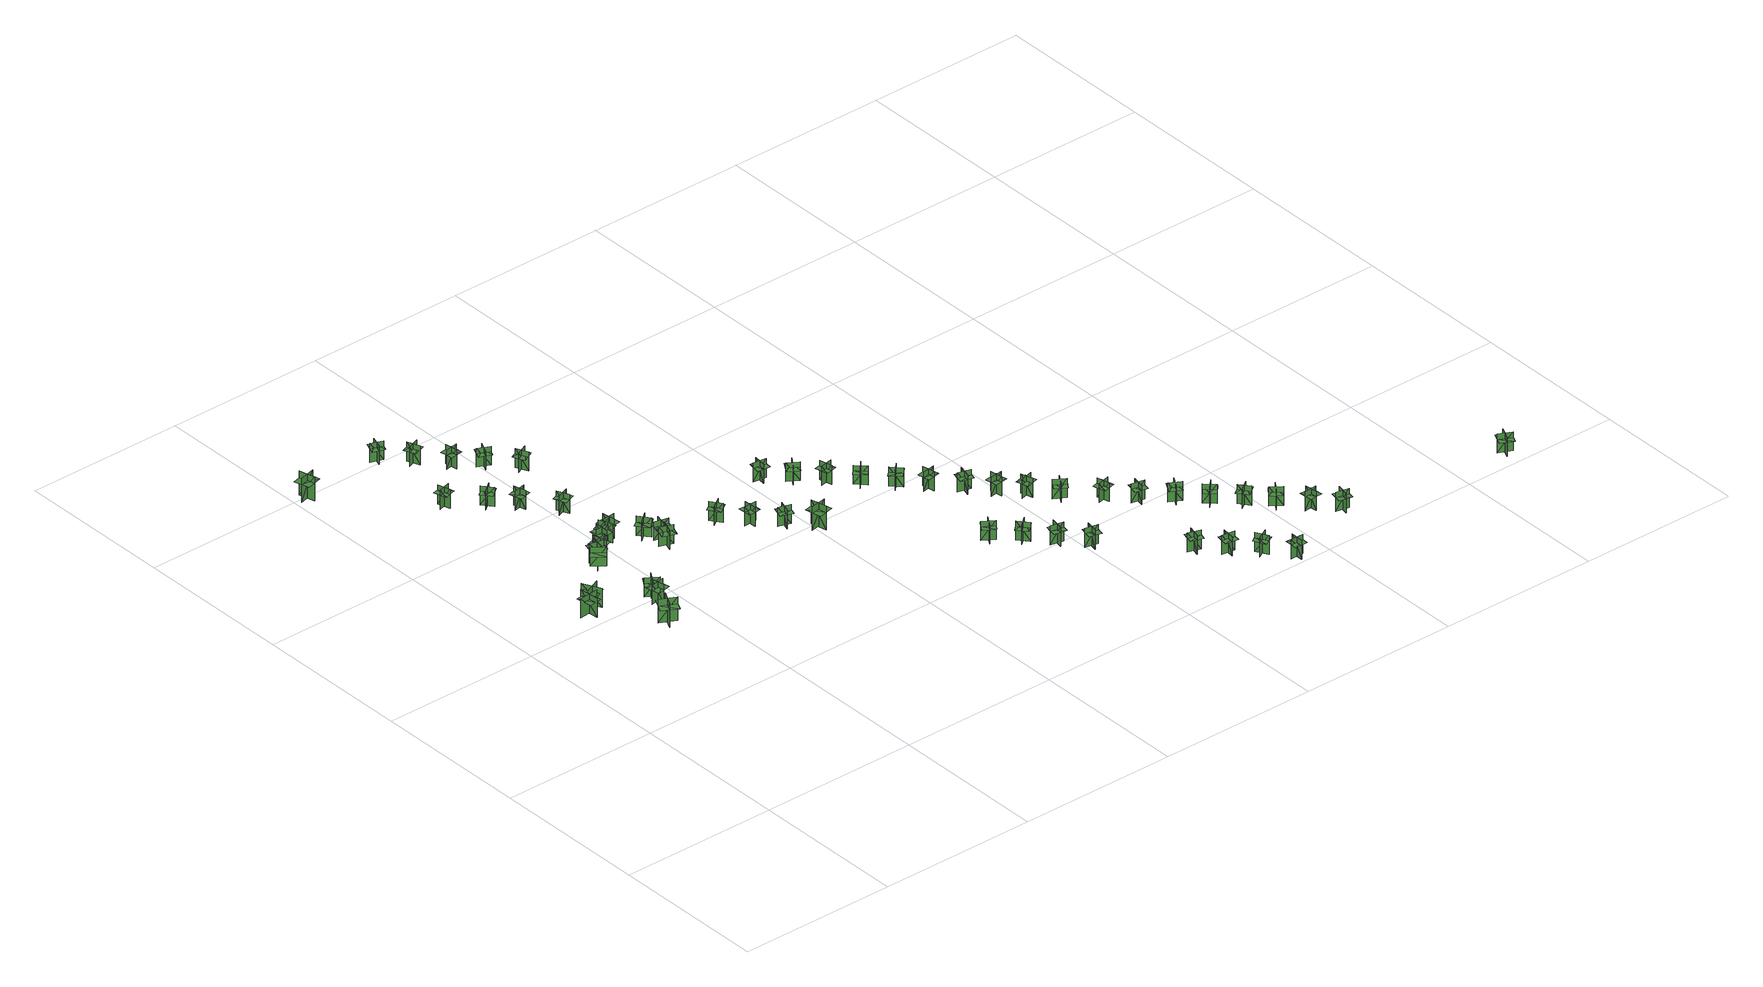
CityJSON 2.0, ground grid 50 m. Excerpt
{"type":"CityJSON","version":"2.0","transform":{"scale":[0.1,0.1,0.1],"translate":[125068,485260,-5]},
"CityObjects":{
"tree1":{"type":"SolitaryVegetationObject","geometry":[{"type":"MultiSurface","lod":"1","boundaries":[[[0,1,2]],[[0,2,3]],[[4,5,6]],[[4,6,7]],[[8,9,10]],[[8,10,11]],[[8,11,12]],[[8,12,13]]]}]},
"tree2":{"type":"SolitaryVegetationObject","geometry":[{"type":"MultiSurface","lod":"1","boundaries":[[[14,15,16]],[[14,16,17]],[[18,19,20]],[[18,20,21]],[[22,23,24]],[[22,24,25]],[[22,25,26]],[[22,26,27]]]}]},
"tree3":{"type":"SolitaryVegetationObject","geometry":[{"type":"MultiSurface","lod":"1","boundaries":[[[28,29,30]],[[28,30,31]],[[32,33,34]],[[32,34,35]],[[36,37,38]],[[36,38,39]],[[36,39,40]],[[36,40,41]]]}]},
"tree4":{"type":"SolitaryVegetationObject","geometry":[{"type":"MultiSurface","lod":"1","boundaries":[[[42,43,44]],[[42,44,45]],[[46,47,48]],[[46,48,49]],[[50,51,52]],[[50,52,53]],[[50,53,54]],[[50,54,55]]]}]},
"tree5":{"type":"SolitaryVegetationObject","geometry":[{"type":"MultiSurface","lod":"1","boundaries":[[[56,57,58]],[[56,58,59]],[[60,61,62]],[[60,62,63]],[[64,65,66]],[[64,66,67]],[[64,67,68]],[[64,68,69]]]}]},
"tree6":{"type":"SolitaryVegetationObject","geometry":[{"type":"MultiSurface","lod":"1","boundaries":[[[70,71,72]],[[70,72,73]],[[74,75,76]],[[74,76,77]],[[78,79,80]],[[78,80,81]],[[78,81,82]],[[78,82,83]]]}]},
"tree7":{"type":"SolitaryVegetationObject","geometry":[{"type":"MultiSurface","lod":"1","boundaries":[[[84,85,86]],[[84,86,87]],[[88,89,90]],[[88,90,91]],[[92,93,94]],[[92,94,95]],[[92,95,96]],[[92,96,97]]]}]},
"tree8":{"type":"SolitaryVegetationObject","geometry":[{"type":"MultiSurface","lod":"1","boundaries":[[[98,99,100]],[[98,100,101]],[[102,103,104]],[[102,104,105]],[[106,107,108]],[[106,108,109]],[[106,109,110]],[[106,110,111]]]}]},
"tree9":{"type":"SolitaryVegetationObject","geometry":[{"type":"MultiSurface","lod":"1","boundaries":[[[112,113,114]],[[112,114,115]],[[116,117,118]],[[116,118,119]],[[120,121,122]],[[120,122,123]],[[120,123,124]],[[120,124,125]]]}]},
"tree10":{"type":"SolitaryVegetationObject","geometry":[{"type":"MultiSurface","lod":"1","boundaries":[[[126,127,128]],[[126,128,129]],[[130,131,132]],[[130,132,133]],[[134,135,136]],[[134,136,137]],[[134,137,138]],[[134,138,139]]]}]},
"tree11":{"type":"SolitaryVegetationObject","geometry":[{"type":"MultiSurface","lod":"1","boundaries":[[[140,141,142]],[[140,142,143]],[[144,145,146]],[[144,146,147]],[[148,149,150]],[[148,150,151]],[[148,151,152]],[[148,152,153]]]}]},
"tree12":{"type":"SolitaryVegetationObject","geometry":[{"type":"MultiSurface","lod":"1","boundaries":[[[154,155,156]],[[154,156,157]],[[158,159,160]],[[158,160,161]],[[162,163,164]],[[162,164,165]],[[162,165,166]],[[162,166,167]]]}]},
"tree13":{"type":"SolitaryVegetationObject","geometry":[{"type":"MultiSurface","lod":"1","boundaries":[[[168,169,170]],[[168,170,171]],[[172,173,174]],[[172,174,175]],[[176,177,178]],[[176,178,179]],[[176,179,180]],[[176,180,181]]]}]},
"tree14":{"type":"SolitaryVegetationObject","geometry":[{"type":"MultiSurface","lod":"1","boundaries":[[[182,183,184]],[[182,184,185]],[[186,187,188]],[[186,188,189]],[[190,191,192]],[[190,192,193]],[[190,193,194]],[[190,194,195]]]}]},
"tree15":{"type":"SolitaryVegetationObject","geometry":[{"type":"MultiSurface","lod":"1","boundaries":[[[196,197,198]],[[196,198,199]],[[200,201,202]],[[200,202,203]],[[204,205,206]],[[204,206,207]],[[204,207,208]],[[204,208,209]]]}]},
"tree16":{"type":"SolitaryVegetationObject","geometry":[{"type":"MultiSurface","lod":"1","boundaries":[[[210,211,212]],[[210,212,213]],[[214,215,216]],[[214,216,217]],[[218,219,220]],[[218,220,221]],[[218,221,222]],[[218,222,223]]]}]},
"tree17":{"type":"SolitaryVegetationObject","geometry":[{"type":"MultiSurface","lod":"1","boundaries":[[[224,225,226]],[[224,226,227]],[[228,229,230]],[[228,230,231]],[[232,233,234]],[[232,234,235]],[[232,235,236]],[[232,236,237]]]}]},
"tree18":{"type":"SolitaryVegetationObject","geometry":[{"type":"MultiSurface","lod":"1","boundaries":[[[238,239,240]],[[238,240,241]],[[242,243,244]],[[242,244,245]],[[246,247,248]],[[246,248,249]],[[246,249,250]],[[246,250,251]]]}]},
"tree19":{"type":"SolitaryVegetationObject","geometry":[{"type":"MultiSurface","lod":"1","boundaries":[[[252,253,254]],[[252,254,255]],[[256,257,258]],[[256,258,259]],[[260,261,262]],[[260,262,263]],[[260,263,264]],[[260,264,265]]]}]},
"tree20":{"type":"SolitaryVegetationObject","geometry":[{"type":"MultiSurface","lod":"1","boundaries":[[[266,267,268]],[[266,268,269]],[[270,271,272]],[[270,272,273]],[[274,275,276]],[[274,276,277]],[[274,277,278]],[[274,278,279]]]}]},
"tree21":{"type":"SolitaryVegetationObject","geometry":[{"type":"MultiSurface","lod":"1","boundaries":[[[280,281,282]],[[280,282,283]],[[284,285,286]],[[284,286,287]],[[288,289,290]],[[288,290,291]],[[288,291,292]],[[288,292,293]]]}]},
"tree22":{"type":"SolitaryVegetationObject","geometry":[{"type":"MultiSurface","lod":"1","boundaries":[[[294,295,296]],[[294,296,297]],[[298,299,300]],[[298,300,301]],[[302,303,304]],[[302,304,305]],[[302,305,306]],[[302,306,307]]]}]},
"tree23":{"type":"SolitaryVegetationObject","geometry":[{"type":"MultiSurface","lod":"1","boundaries":[[[308,309,310]],[[308,310,311]],[[312,313,314]],[[312,314,315]],[[316,317,318]],[[316,318,319]],[[316,319,320]],[[316,320,321]]]}]},
"tree24":{"type":"SolitaryVegetationObject","geometry":[{"type":"MultiSurface","lod":"1","boundaries":[[[322,323,324]],[[322,324,325]],[[326,327,328]],[[326,328,329]],[[330,331,332]],[[330,332,333]],[[330,333,334]],[[330,334,335]]]}]},
"tree25":{"type":"SolitaryVegetationObject","geometry":[{"type":"MultiSurface","lod":"1","boundaries":[[[336,337,338]],[[336,338,339]],[[340,341,342]],[[340,342,343]],[[344,345,346]],[[344,346,347]],[[344,347,348]],[[344,348,349]]]}]},
"tree26":{"type":"SolitaryVegetationObject","geometry":[{"type":"MultiSurface","lod":"1","boundaries":[[[350,351,352]],[[350,352,353]],[[354,355,356]],[[354,356,357]],[[358,359,360]],[[358,360,361]],[[358,361,362]],[[358,362,363]]]}]},
"tree27":{"type":"SolitaryVegetationObject","geometry":[{"type":"MultiSurface","lod":"1","boundaries":[[[364,365,366]],[[364,366,367]],[[368,369,370]],[[368,370,371]],[[372,373,374]],[[372,374,375]],[[372,375,376]],[[372,376,377]]]}]},
"tree28":{"type":"SolitaryVegetationObject","geometry":[{"type":"MultiSurface","lod":"1","boundaries":[[[378,379,380]],[[378,380,381]],[[382,383,384]],[[382,384,385]],[[386,387,388]],[[386,388,389]],[[386,389,390]],[[386,390,391]]]}]},
"tree29":{"type":"SolitaryVegetationObject","geometry":[{"type":"MultiSurface","lod":"1","boundaries":[[[392,393,394]],[[392,394,395]],[[396,397,398]],[[396,398,399]],[[400,401,402]],[[400,402,403]],[[400,403,404]],[[400,404,405]]]}]},
"tree30":{"type":"SolitaryVegetationObject","geometry":[{"type":"MultiSurface","lod":"1","boundaries":[[[406,407,408]],[[406,408,409]],[[410,411,412]],[[410,412,413]],[[414,415,416]],[[414,416,417]],[[414,417,418]],[[414,418,419]]]}]},
"tree31":{"type":"SolitaryVegetationObject","geometry":[{"type":"MultiSurface","lod":"1","boundaries":[[[420,421,422]],[[420,422,423]],[[424,425,426]],[[424,426,427]],[[428,429,430]],[[428,430,431]],[[428,431,432]],[[428,432,433]]]}]},
"tree32":{"type":"SolitaryVegetationObject","geometry":[{"type":"MultiSurface","lod":"1","boundaries":[[[434,435,436]],[[434,436,437]],[[438,439,440]],[[438,440,441]],[[442,443,444]],[[442,444,445]],[[442,445,446]],[[442,446,447]]]}]},
"tree33":{"type":"SolitaryVegetationObject","geometry":[{"type":"MultiSurface","lod":"1","boundaries":[[[448,449,450]],[[448,450,451]],[[452,453,454]],[[452,454,455]],[[456,457,458]],[[456,458,459]],[[456,459,460]],[[456,460,461]]]}]},
"tree34":{"type":"SolitaryVegetationObject","geometry":[{"type":"MultiSurface","lod":"1","boundaries":[[[462,463,464]],[[462,464,465]],[[466,467,468]],[[466,468,469]],[[470,471,472]],[[470,472,473]],[[470,473,474]],[[470,474,475]]]}]},
"tree35":{"type":"SolitaryVegetationObject","geometry":[{"type":"MultiSurface","lod":"1","boundaries":[[[476,477,478]],[[476,478,479]],[[480,481,482]],[[480,482,483]],[[484,485,486]],[[484,486,487]],[[484,487,488]],[[484,488,489]]]}]},
"tree36":{"type":"SolitaryVegetationObject","geometry":[{"type":"MultiSurface","lod":"1","boundaries":[[[490,491,492]],[[490,492,493]],[[494,495,496]],[[494,496,497]],[[498,499,500]],[[498,500,501]],[[498,501,502]],[[498,502,503]]]}]},
"tree37":{"type":"SolitaryVegetationObject","geometry":[{"type":"MultiSurface","lod":"1","boundaries":[[[504,505,506]],[[504,506,507]],[[508,509,510]],[[508,510,511]],[[512,513,514]],[[512,514,515]],[[512,515,516]],[[512,516,517]]]}]},
"tree38":{"type":"SolitaryVegetationObject","geometry":[{"type":"MultiSurface","lod":"1","boundaries":[[[518,519,520]],[[518,520,521]],[[522,523,524]],[[522,524,525]],[[526,527,528]],[[526,528,529]],[[526,529,530]],[[526,530,531]]]}]},
"tree39":{"type":"SolitaryVegetationObject","geometry":[{"type":"MultiSurface","lod":"1","boundaries":[[[532,533,534]],[[532,534,535]],[[536,537,538]],[[536,538,539]],[[540,541,542]],[[540,542,543]],[[540,543,544]],[[540,544,545]]]}]},
"tree40":{"type":"SolitaryVegetationObject","geometry":[{"type":"MultiSurface","lod":"1","boundaries":[[[546,547,548]],[[546,548,549]],[[550,551,552]],[[550,552,553]],[[554,555,556]],[[554,556,557]],[[554,557,558]],[[554,558,559]]]}]},
"tree41":{"type":"SolitaryVegetationObject","geometry":[{"type":"MultiSurface","lod":"1","boundaries":[[[560,561,562]],[[560,562,563]],[[564,565,566]],[[564,566,567]],[[568,569,570]],[[568,570,571]],[[568,571,572]],[[568,572,573]]]}]},
"tree42":{"type":"SolitaryVegetationObject","geometry":[{"type":"MultiSurface","lod":"1","boundaries":[[[574,575,576]],[[574,576,577]],[[578,579,580]],[[578,580,581]],[[582,583,584]],[[582,584,585]],[[582,585,586]],[[582,586,587]]]}]},
"tree43":{"type":"SolitaryVegetationObject","geometry":[{"type":"MultiSurface","lod":"1","boundaries":[[[588,589,590]],[[588,590,591]],[[592,593,594]],[[592,594,595]],[[596,597,598]],[[596,598,599]],[[596,599,600]],[[596,600,601]]]}]},
"tree44":{"type":"SolitaryVegetationObject","geometry":[{"type":"MultiSurface","lod":"1","boundaries":[[[602,603,604]],[[602,604,605]],[[606,607,608]],[[606,608,609]],[[610,611,612]],[[610,612,613]],[[610,613,614]],[[610,614,615]]]}]},
"tree45":{"type":"SolitaryVegetationObject","geometry":[{"type":"MultiSurface","lod":"1","boundaries":[[[616,617,618]],[[616,618,619]],[[620,621,622]],[[620,622,623]],[[624,625,626]],[[624,626,627]],[[624,627,628]],[[624,628,629]]]}]},
"tree46":{"type":"SolitaryVegetationObject","geometry":[{"type":"MultiSurface","lod":"1","boundaries":[[[630,631,632]],[[630,632,633]],[[634,635,636]],[[634,636,637]],[[638,639,640]],[[638,640,641]],[[638,641,642]],[[638,642,643]]]}]},
"tree47":{"type":"SolitaryVegetationObject","geometry":[{"type":"MultiSurface","lod":"1","boundaries":[[[644,645,646]],[[644,646,647]],[[648,649,650]],[[648,650,651]],[[652,653,654]],[[652,654,655]],[[652,655,656]],[[652,656,657]]]}]},
"tree48":{"type":"SolitaryVegetationObject","geometry":[{"type":"MultiSurface","lod":"1","boundaries":[[[658,659,660]],[[658,660,661]],[[662,663,664]],[[662,664,665]],[[666,667,668]],[[666,668,669]],[[666,669,670]],[[666,670,671]]]}]},
"tree49":{"type":"SolitaryVegetationObject","geometry":[{"type":"MultiSurface","lod":"1","boundaries":[[[672,673,674]],[[672,674,675]],[[676,677,678]],[[676,678,679]],[[680,681,682]],[[680,682,683]],[[680,683,684]],[[680,684,685]]]}]},
"tree50":{"type":"SolitaryVegetationObject","geometry":[{"type":"MultiSurface","lod":"1","boundaries":[[[686,687,688]],[[686,688,689]],[[690,691,692]],[[690,692,693]],[[694,695,696]],[[694,696,697]],[[694,697,698]],[[694,698,699]]]}]},
"tree51":{"type":"SolitaryVegetationObject","geometry":[{"type":"MultiSurface","lod":"1","boundaries":[[[700,701,702]],[[700,702,703]],[[704,705,706]],[[704,706,707]],[[708,709,710]],[[708,710,711]],[[708,711,712]],[[708,712,713]]]}]},
"tree52":{"type":"SolitaryVegetationObject","geometry":[{"type":"MultiSurface","lod":"1","boundaries":[[[714,715,716]],[[714,716,717]],[[718,719,720]],[[718,720,721]],[[722,723,724]],[[722,724,725]],[[722,725,726]],[[722,726,727]]]}]},
"tree53":{"type":"SolitaryVegetationObject","geometry":[{"type":"MultiSurface","lod":"1","boundaries":[[[728,729,730]],[[728,730,731]],[[732,733,734]],[[732,734,735]],[[736,737,738]],[[736,738,739]],[[736,739,740]],[[736,740,741]]]}]},
"tree54":{"type":"SolitaryVegetationObject","geometry":[{"type":"MultiSurface","lod":"1","boundaries":[[[742,743,744]],[[742,744,745]],[[746,747,748]],[[746,748,749]],[[750,751,752]],[[750,752,753]],[[750,753,754]],[[750,754,755]]]}]},
"tree55":{"type":"SolitaryVegetationObject","geometry":[{"type":"MultiSurface","lod":"1","boundaries":[[[756,757,758]],[[756,758,759]],[[760,761,762]],[[760,762,763]],[[764,765,766]],[[764,766,767]],[[764,767,768]],[[764,768,769]]]}]}
},
"vertices":[
[256,1024,16],[249,1086,16],[249,1086,78],[256,1024,78],[282,1056,16],[282,1056,78],[220,1050,78],[220,1050,16],[256,1029,62],[276,1032,62],[269,1080,62],[248,1077,62],[228,1074,62],[235,1026,62],
[297,1052,16],[270,1108,16],[270,1108,78],[297,1052,78],[311,1091,16],[311,1091,78],[255,1065,78],[255,1065,16],[295,1057,62],[313,1066,62],[290,1109,62],[272,1100,62],[254,1090,62],[276,1047,62],
[31,2014,14],[45,1965,14],[45,1965,92],[31,2014,92],[13,1981,14],[63,1995,14],[63,1995,92],[13,1981,92],[13,1981,72],[20,1958,72],[69,1972,72],[63,1995,72],[56,2019,72],[7,2005,72],
[404,912,11],[378,863,11],[378,863,88],[404,912,88],[369,901,11],[418,875,11],[418,875,88],[369,901,88],[369,901,67],[356,877,67],[405,851,67],[418,875,67],[431,899,67],[382,926,67],
[442,963,13],[434,1006,13],[434,1006,75],[442,963,75],[459,987,13],[415,979,13],[415,979,75],[459,987,75],[459,987,58],[455,1009,58],[411,1000,58],[415,979,58],[420,957,58],[463,965,58],
[422,1021,14],[459,998,14],[459,998,75],[422,1021,75],[428,993,14],[452,1030,14],[452,1030,75],[428,993,75],[428,993,58],[447,981,58],[470,1018,58],[452,1030,58],[433,1042,58],[409,1004,58],
[436,1234,15],[408,1200,15],[408,1200,76],[436,1234,76],[407,1232,15],[441,1203,15],[441,1203,76],[407,1232,76],[407,1232,59],[392,1215,59],[427,1186,59],[441,1203,59],[455,1220,59],[421,1249,59],
[434,1220,15],[443,1263,15],[443,1263,76],[434,1220,76],[459,1236,15],[415,1245,15],[415,1245,76],[459,1236,76],[459,1236,59],[463,1257,59],[420,1266,59],[415,1245,59],[411,1223,59],[454,1214,59],
[320,1727,11],[281,1714,11],[281,1714,73],[320,1727,73],[294,1740,11],[306,1701,11],[306,1701,73],[294,1740,73],[294,1740,57],[275,1734,57],[287,1695,57],[306,1701,57],[325,1707,57],[312,1746,57],
[437,1245,15],[480,1256,15],[480,1256,76],[437,1245,76],[462,1230,15],[452,1273,15],[452,1273,76],[462,1230,76],[462,1230,59],[484,1235,59],[474,1278,59],[452,1273,59],[430,1268,59],[441,1225,59],
[374,1656,16],[399,1624,16],[399,1624,78],[374,1656,78],[370,1627,16],[402,1652,16],[402,1652,78],[370,1627,78],[370,1627,62],[382,1611,62],[415,1636,62],[402,1652,62],[390,1667,62],[358,1642,62],
[475,1287,14],[519,1289,14],[519,1289,76],[475,1287,76],[496,1267,14],[495,1311,14],[495,1311,76],[496,1267,76],[496,1267,59],[519,1268,59],[517,1312,59],[495,1311,59],[473,1310,59],[474,1266,59],
[320,1998,15],[282,2012,15],[282,2012,76],[320,1998,76],[307,2025,15],[294,1987,15],[294,1987,76],[307,2025,76],[307,2025,60],[289,2032,60],[275,1993,60],[294,1987,60],[312,1980,60],[326,2019,60],
[512,1322,14],[528,1280,14],[528,1280,76],[512,1322,76],[500,1295,14],[541,1310,14],[541,1310,76],[500,1295,76],[500,1295,58],[508,1274,58],[549,1289,58],[541,1310,58],[534,1331,58],[492,1316,58],
[427,1571,17],[466,1581,17],[466,1581,79],[427,1571,79],[452,1556,17],[442,1595,17],[442,1595,79],[452,1556,79],[452,1556,62],[471,1561,62],[461,1600,62],[442,1595,62],[423,1591,62],[433,1551,62],
[547,1296,14],[542,1339,14],[542,1339,76],[547,1296,76],[565,1319,14],[521,1313,14],[521,1313,76],[565,1319,76],[565,1319,58],[562,1341,58],[519,1335,58],[521,1313,58],[524,1291,58],[568,1297,58],
[378,1914,15],[363,1953,15],[363,1953,77],[378,1914,77],[390,1942,15],[352,1927,15],[352,1927,77],[390,1942,77],[390,1942,61],[383,1960,61],[345,1945,61],[352,1927,61],[359,1909,61],[397,1923,61],
[508,1481,12],[546,1496,12],[546,1496,74],[508,1481,74],[536,1469,12],[520,1507,12],[520,1507,74],[536,1469,74],[536,1469,58],[554,1477,58],[538,1515,58],[520,1507,58],[502,1500,58],[517,1462,58],
[657,1174,12],[615,1188,12],[615,1188,74],[657,1174,74],[644,1200,12],[629,1158,12],[629,1158,74],[644,1200,74],[644,1200,57],[623,1207,57],[608,1165,57],[629,1158,57],[650,1151,57],[665,1193,57],
[632,1267,13],[597,1239,13],[597,1239,75],[632,1267,75],[603,1270,13],[630,1236,13],[630,1236,75],[603,1270,75],[603,1270,57],[585,1257,57],[613,1222,57],[630,1236,57],[647,1250,57],[620,1284,57],
[439,1877,13],[444,1837,13],[444,1837,75],[439,1877,75],[421,1853,13],[461,1859,13],[461,1859,75],[421,1853,75],[421,1853,59],[423,1834,59],[464,1839,59],[461,1859,59],[459,1878,59],[418,1873,59],
[648,1232,13],[637,1190,13],[637,1190,74],[648,1232,74],[623,1218,13],[666,1207,13],[666,1207,74],[623,1218,74],[623,1218,57],[617,1196,57],[660,1185,57],[666,1207,57],[671,1228,57],[628,1239,57],
[523,1786,17],[486,1804,17],[486,1804,78],[523,1786,78],[513,1814,17],[496,1777,17],[496,1777,78],[513,1814,78],[513,1814,62],[495,1823,62],[478,1785,62],[496,1777,62],[514,1769,62],[531,1806,62],
[587,1703,13],[570,1740,13],[570,1740,75],[587,1703,75],[597,1732,13],[560,1714,13],[560,1714,75],[597,1732,75],[597,1732,58],[589,1749,58],[552,1732,58],[560,1714,58],[569,1696,58],[606,1714,58],
[835,1197,9],[801,1174,9],[801,1174,71],[835,1197,71],[806,1203,9],[828,1169,9],[828,1169,71],[806,1203,71],[806,1203,55],[789,1192,55],[812,1158,55],[828,1169,55],[845,1180,55],[822,1214,55],
[902,1118,10],[861,1117,10],[861,1117,72],[902,1118,72],[880,1138,10],[882,1097,10],[882,1097,72],[880,1138,72],[880,1138,56],[860,1138,56],[862,1097,56],[882,1097,56],[901,1098,56],[900,1139,56],
[940,1030,10],[953,1069,10],[953,1069,72],[940,1030,72],[966,1044,10],[928,1057,10],[928,1057,72],[966,1044,72],[966,1044,55],[973,1063,55],[934,1076,55],[928,1057,55],[921,1038,55],[960,1025,55],
[984,977,13],[1034,987,13],[1034,987,90],[984,977,90],[1015,956,13],[1005,1006,13],[1005,1006,90],[1015,956,90],[1015,956,70],[1039,961,70],[1029,1011,70],[1005,1006,70],[981,1001,70],[991,951,70],
[1016,1264,14],[1057,1258,14],[1057,1258,76],[1016,1264,76],[1034,1240,14],[1040,1281,14],[1040,1281,76],[1034,1240,76],[1034,1240,60],[1054,1237,60],[1060,1278,60],[1040,1281,60],[1021,1283,60],[1015,1243,60],
[1120,1188,13],[1086,1210,13],[1086,1210,74],[1120,1188,74],[1114,1217,13],[1091,1183,13],[1091,1183,74],[1114,1217,74],[1114,1217,58],[1097,1228,58],[1075,1194,58],[1091,1183,58],[1108,1172,58],[1130,1206,58],
[1188,1141,13],[1149,1132,13],[1149,1132,75],[1188,1141,75],[1163,1157,13],[1172,1117,13],[1172,1117,75],[1163,1157,75],[1163,1157,59],[1144,1153,59],[1153,1113,59],[1172,1117,59],[1191,1122,59],[1182,1162,59],
[1335,652,10],[1312,618,10],[1312,618,72],[1335,652,72],[1305,646,10],[1340,624,10],[1340,624,72],[1305,646,72],[1305,646,56],[1295,630,56],[1329,607,56],[1340,624,56],[1350,640,56],[1316,663,56],
[1247,1083,13],[1219,1053,13],[1219,1053,74],[1247,1083,74],[1218,1081,13],[1247,1053,13],[1247,1053,74],[1218,1081,74],[1218,1081,58],[1204,1067,58],[1234,1039,58],[1247,1053,58],[1261,1068,58],[1231,1096,58],
[1401,550,15],[1374,581,15],[1374,581,77],[1401,550,77],[1403,580,15],[1372,553,15],[1372,553,77],[1403,580,77],[1403,580,60],[1390,595,60],[1359,568,60],[1372,553,60],[1385,538,60],[1416,565,60],
[1455,518,15],[1447,478,15],[1447,478,77],[1455,518,77],[1430,501,15],[1471,493,15],[1471,493,77],[1430,501,77],[1430,501,61],[1427,482,61],[1467,474,61],[1471,493,61],[1475,512,61],[1434,520,61],
[1285,984,12],[1314,1013,12],[1314,1013,74],[1285,984,74],[1315,984,12],[1286,1013,12],[1286,1013,74],[1315,984,74],[1315,984,58],[1329,998,58],[1300,1027,58],[1286,1013,58],[1272,1000,58],[1301,971,58],
[1359,956,12],[1366,915,12],[1366,915,74],[1359,956,74],[1342,931,12],[1382,938,12],[1382,938,74],[1342,931,74],[1342,931,58],[1345,912,58],[1386,919,58],[1382,938,58],[1379,958,58],[1338,950,58],
[1497,435,12],[1537,426,12],[1537,426,74],[1497,435,74],[1513,410,12],[1522,450,12],[1522,450,74],[1513,410,74],[1513,410,58],[1533,405,58],[1542,445,58],[1522,450,58],[1503,454,58],[1494,414,58],
[1423,842,13],[1434,882,13],[1434,882,75],[1423,842,75],[1449,857,13],[1409,868,13],[1409,868,75],[1449,857,75],[1449,857,59],[1454,876,59],[1414,887,59],[1409,868,59],[1404,849,59],[1443,838,59],
[1481,813,15],[1486,772,15],[1486,772,77],[1481,813,77],[1463,789,15],[1503,794,15],[1503,794,77],[1463,789,77],[1463,789,61],[1465,770,61],[1506,774,61],[1503,794,61],[1501,814,61],[1460,809,61],
[1548,714,14],[1537,753,14],[1537,753,76],[1548,714,76],[1563,740,14],[1523,729,14],[1523,729,76],[1563,740,76],[1563,740,60],[1558,759,60],[1518,748,60],[1523,729,60],[1528,710,60],[1568,721,60],
[1704,207,16],[1715,246,16],[1715,246,78],[1704,207,78],[1730,221,16],[1691,232,16],[1691,232,78],[1730,221,78],[1730,221,62],[1735,240,62],[1696,251,62],[1691,232,62],[1686,213,62],[1725,202,62],
[1588,679,10],[1622,657,10],[1622,657,72],[1588,679,72],[1594,650,10],[1616,684,10],[1616,684,72],[1594,650,72],[1594,650,56],[1610,639,56],[1633,673,56],[1616,684,56],[1600,695,56],[1577,661,56],
[1772,139,16],[1778,179,16],[1778,179,78],[1772,139,78],[1796,157,16],[1755,163,16],[1755,163,78],[1796,157,78],[1796,157,62],[1799,176,62],[1758,182,62],[1755,163,62],[1752,143,62],[1793,137,62],
[1709,588,14],[1669,578,14],[1669,578,75],[1709,588,75],[1683,603,14],[1693,563,14],[1693,563,75],[1683,603,75],[1683,603,59],[1664,598,59],[1674,559,59],[1693,563,59],[1712,568,59],[1703,608,59],
[1858,102,20],[1822,83,20],[1822,83,82],[1858,102,82],[1829,111,20],[1849,75,20],[1849,75,82],[1829,111,82],[1829,111,66],[1812,101,66],[1831,65,66],[1849,75,66],[1866,84,66],[1847,120,66],
[1735,521,13],[1775,512,13],[1775,512,75],[1735,521,75],[1751,496,13],[1760,536,13],[1760,536,75],[1751,496,75],[1751,496,59],[1771,492,59],[1779,532,59],[1760,536,59],[1741,540,59],[1732,500,59],
[1905,4,15],[1906,45,15],[1906,45,77],[1905,4,77],[1927,25,15],[1886,26,15],[1886,26,77],[1927,25,77],[1927,25,61],[1927,45,61],[1886,46,61],[1886,26,61],[1885,6,61],[1926,6,61],
[1852,443,11],[1816,463,11],[1816,463,73],[1852,443,73],[1844,471,11],[1824,436,11],[1824,436,73],[1844,471,73],[1844,471,57],[1827,481,57],[1807,445,57],[1824,436,57],[1841,426,57],[1861,462,57],
[1884,398,12],[1914,369,12],[1914,369,73],[1884,398,73],[1885,368,12],[1914,398,12],[1914,398,73],[1885,368,73],[1885,368,57],[1900,354,57],[1928,384,57],[1914,398,57],[1899,411,57],[1871,381,57],
[1977,299,14],[1953,331,14],[1953,331,76],[1977,299,76],[1981,328,14],[1948,304,14],[1948,304,76],[1981,328,76],[1981,328,60],[1969,344,60],[1936,320,60],[1948,304,60],[1960,288,60],[1993,312,60],
[2042,241,14],[2010,266,14],[2010,266,76],[2042,241,76],[2038,271,14],[2013,238,14],[2013,238,76],[2038,271,76],[2038,271,60],[2022,283,60],[1997,250,60],[2013,238,60],[2028,226,60],[2054,258,60],
[2072,186,12],[2113,189,12],[2113,189,74],[2072,186,74],[2096,167,12],[2092,207,12],[2092,207,74],[2096,167,74],[2096,167,58],[2115,168,58],[2111,209,58],[2092,207,58],[2072,206,58],[2076,165,58],
[2158,145,13],[2149,105,13],[2149,105,75],[2158,145,75],[2133,129,13],[2173,120,13],[2173,120,75],[2133,129,75],[2133,129,59],[2129,109,59],[2169,101,59],[2173,120,59],[2177,140,59],[2137,148,59],
[2684,76,13],[2665,36,13],[2665,36,74],[2684,76,74],[2656,67,13],[2696,47,13],[2696,47,74],[2656,67,74],[2656,67,57],[2646,47,57],[2686,27,57],[2696,47,57],[2706,67,57],[2666,87,57]
]}
